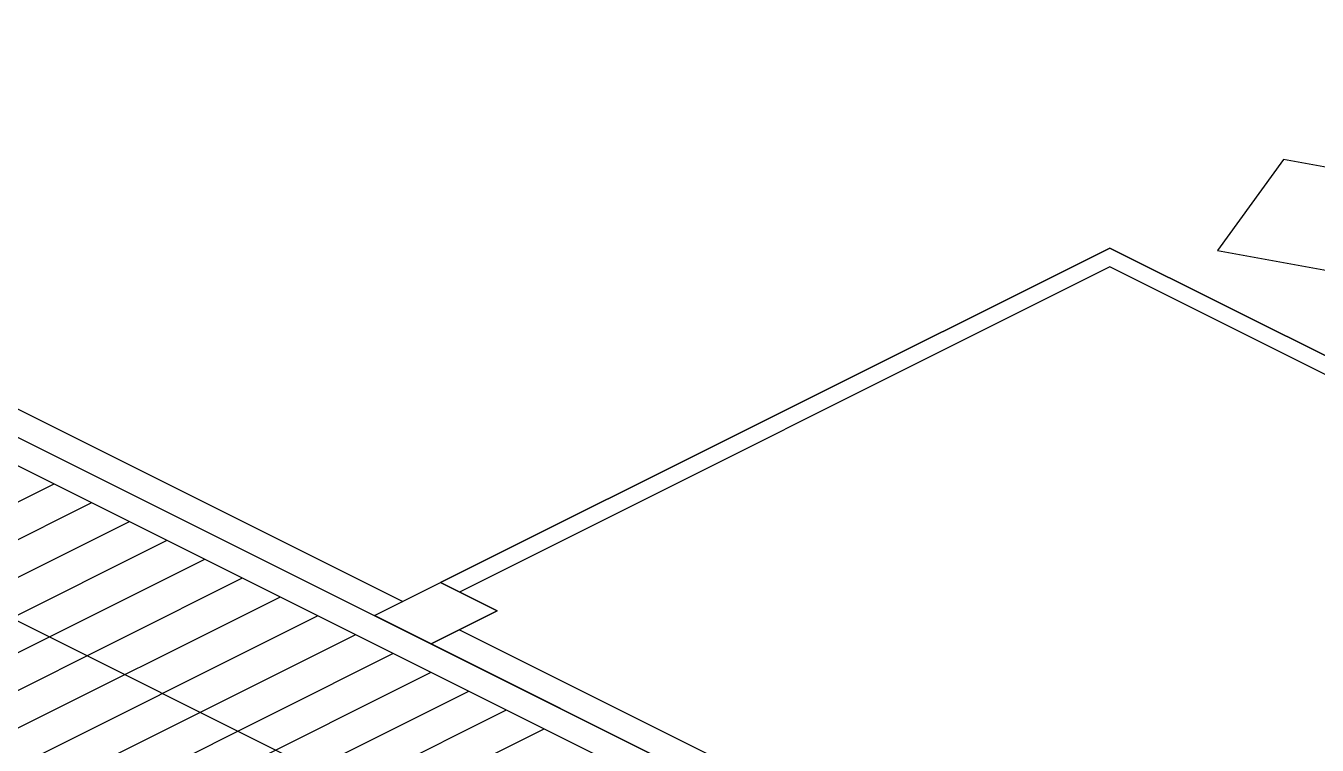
# Model space of a CAD drawing. Header units: millimetres. Extents: x 29838256 to 30236675, y -914750 to -833241.
# Drawn here: x 30121707 to 30131395, y -852727 to -847328 of the extents above; entities that cross this region are included whole.
import ezdxf

# ---------------------------------------------------------------- set-up
doc = ezdxf.new("R2010")
doc.units = ezdxf.units.MM
doc.header["$LTSCALE"] = 600
doc.header["$MEASUREMENT"] = 0
doc.layers.add('e-plan', color=9, linetype='CONTINUOUS')

msp = doc.modelspace()

# ---------------------------------------------------------------- linework, layer by layer
at = {"layer": 'e-plan', "extrusion": (0, -0.866025, 0.5)}
for p, q in [((30115470.1, -847327.5, 8023.4), (30130370.7, -854777.9, -4880.9)), ((30115470.1, -847539.7, 7655.9), (30129345.2, -854477.3, -4360.3)), ((30117463.8, -848112.3, 6664.2), (30124536.1, -851648.4, 539.5)), ((30115470.1, -848706, 5635.9), (30128178.3, -855060.7, -5370.9)), ((30129840.3, -848996.3, 5133), (30124819, -851506.9, 784.5)), ((30132704.5, -850428.4, 2652.5), (30129840.3, -848996.3, 5133)), ((30129840.3, -849137.7, 4888), (30124960.4, -851577.7, 662)), ((30132704.5, -850569.9, 2407.5), (30129840.3, -849137.7, 4888)), ((30124960.4, -851860.6, 172), (30130582.9, -854671.8, -4697.2))]:
    msp.add_line(p, q, dxfattribs=at)
at = {"layer": 'e-plan', "ltscale": 0.5, "extrusion": (0, -0.866025, 0.5)}
for p, q in [((30131142.9, -848331.9, 6283.9), (30130646.9, -849013.2, 5103.7)), ((30132505.6, -848579.9, 5854.3), (30131142.9, -848331.9, 6283.9)), ((30124819, -851507, 784.4), (30129840.3, -848996.3, 5133)), ((30129840.3, -848996.3, 5133), (30132704.5, -850428.4, 2652.5)), ((30130646.9, -849013.2, 5103.7), (30132009.6, -849261.3, 4674.1)), ((30124323.9, -851754.5, 355.7), (30124819, -851506.9, 784.5)), ((30124819, -851506.9, 784.5), (30125243.3, -851719.1, 417)), ((30125243.3, -851719.1, 417), (30124819, -851507, 784.4)), ((30124748.3, -851966.7, -11.8), (30125243.3, -851719.1, 417)), ((30125243.3, -851719.1, 417), (30124748.3, -851966.6, -11.7)), ((30124748.3, -851966.6, -11.7), (30124323.9, -851754.5, 355.7)), ((30129557.4, -854371.2, -4176.6), (30124748.3, -851966.7, -11.8))]:
    msp.add_line(p, q, dxfattribs=at)
at = {"layer": 'e-plan', "linetype": 'Continuous', "extrusion": (0, -0.866025, 0.5)}
for p, q in [((30119444.1, -852002, -73), (30121919.4, -850764.4, 2070.7)), ((30119727, -852143.4, -318), (30122202.2, -850905.8, 1825.7)), ((30120009.8, -852284.9, -563), (30122485.1, -851047.2, 1580.7)), ((30120292.7, -852426.3, -808), (30122768, -851188.7, 1335.7)), ((30120575.6, -852567.8, -1052.9), (30123050.9, -851330.1, 1090.7)), ((30120858.5, -852709.2, -1297.9), (30123333.8, -851471.6, 845.7)), ((30121141.4, -852850.7, -1542.9), (30123616.7, -851613, 600.7)), ((30121424.3, -852992.1, -1787.9), (30123899.6, -851754.5, 355.7)), ((30121707.2, -853133.6, -2032.9), (30124182.5, -851895.9, 110.8)), ((30121990.1, -853275, -2277.9), (30124465.4, -852037.4, -134.2)), ((30122273, -853416.4, -2522.9), (30124748.2, -852178.8, -379.2)), ((30122555.9, -853557.9, -2767.9), (30125031.1, -852320.2, -624.2)), ((30122838.7, -853699.3, -3012.9), (30125314, -852461.7, -869.2)), ((30123121.6, -853840.8, -3257.9), (30125596.9, -852603.1, -1114.2))]:
    msp.add_line(p, q, dxfattribs=at)

doc.saveas('drawing.dxf')
